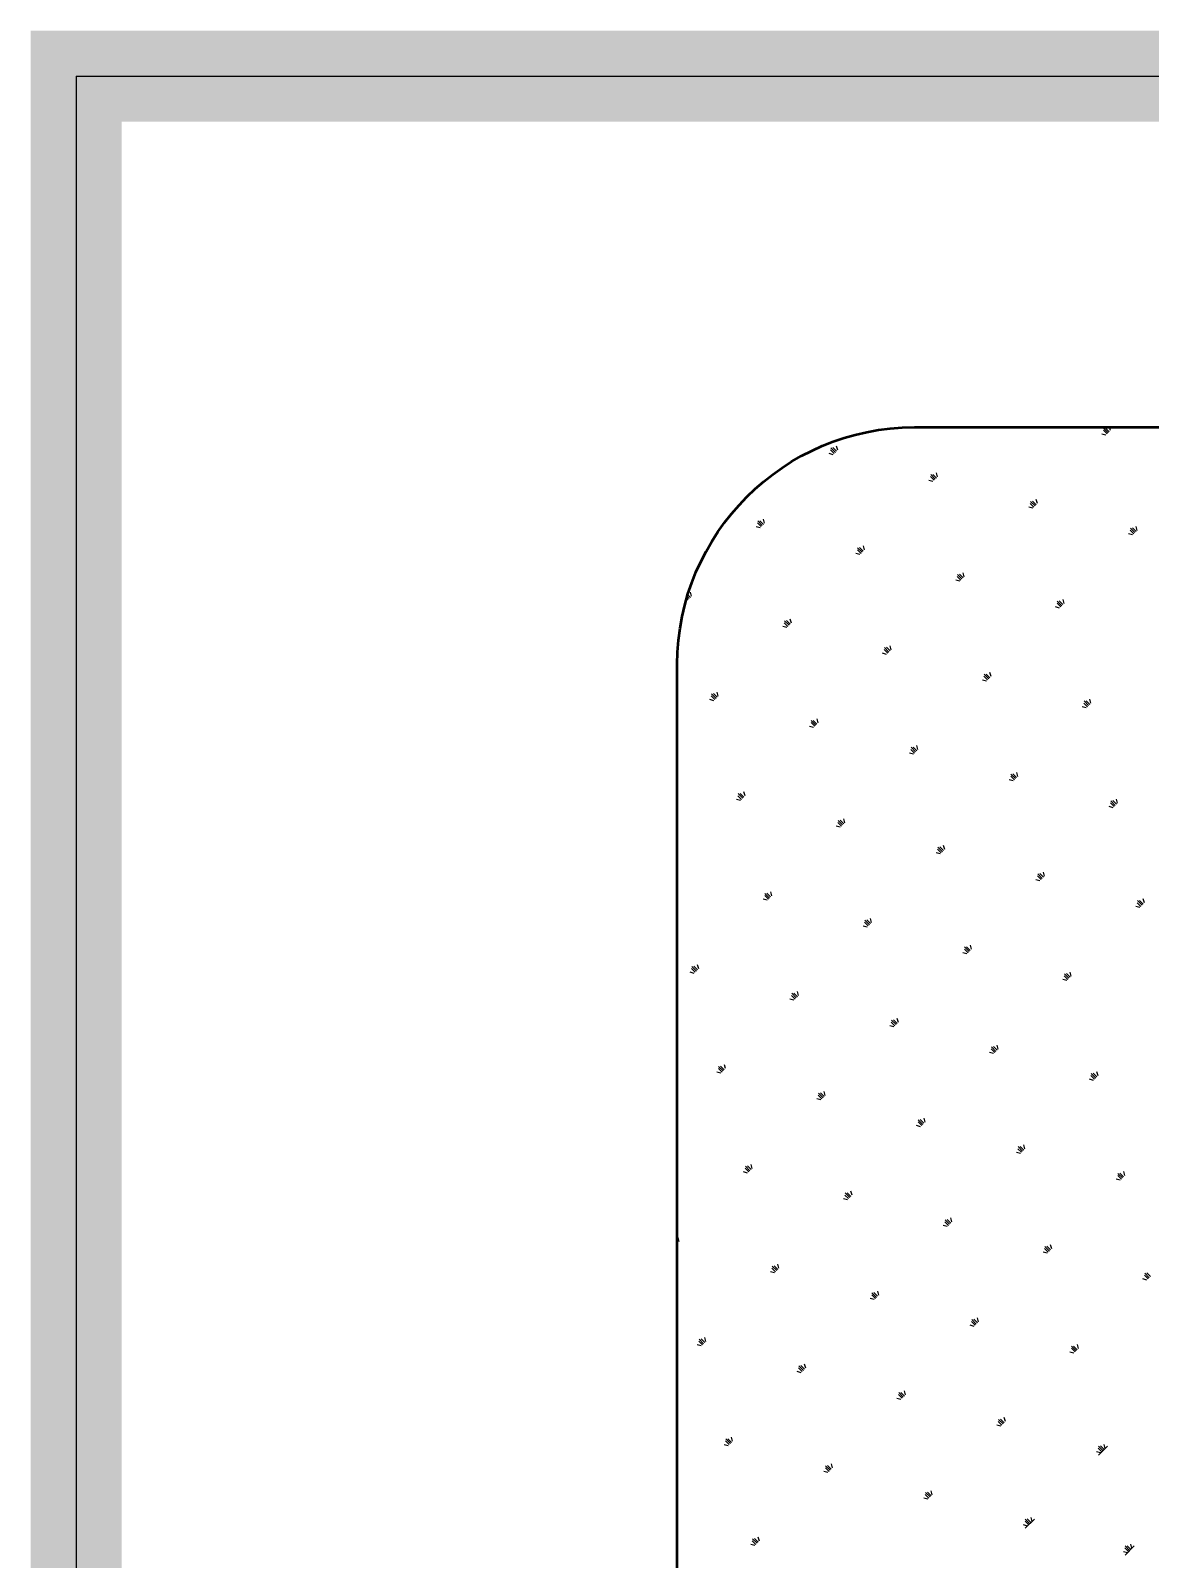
# Model space of a CAD drawing. Extents: x -3102990 to -851544, y -5293060 to -2540151.
# Drawn here: x -2805289 to -2804057, y -2632534 to -2630852 of the extents above; entities that cross this region are included whole.
import ezdxf

# ---------------------------------------------------------------- set-up
doc = ezdxf.new("R2010")
doc.units = 0
doc.header["$LTSCALE"] = 1000
doc.layers.get('0').update_dxf_attribs({"linetype": 'CONTINUOUS'})
doc.layers.add('PUB_TITLE', color=4, linetype='CONTINUOUS')

msp = doc.modelspace()

# ---------------------------------------------------------------- linework, layer by layer
for q in [(-2753708.94, -2630902.4), (-2805238.76, -2689616.46)]:
    msp.add_line((-2805238.76, -2630902.4), q)
at = {"color": 4, "const_width": 100}
msp.add_lwpolyline([(-2805238.76, -2630902.4), (-2753708.94, -2630902.4), (-2753708.94, -2689616.46), (-2805238.76, -2689616.46), (-2805238.76, -2630902.4)], dxfattribs=at)
at = {"layer": 'PUB_TITLE', "color": 4}
for p, q in [((-2804106.36, -2631297.27), (-2804110.75, -2631296.09)), ((-2804105.1, -2631296.01), (-2804109.12, -2631291.99)), ((-2804103.85, -2631294.76), (-2804108.87, -2631289.73)), ((-2804102.59, -2631293.5), (-2804106.61, -2631289.48)), ((-2804101.34, -2631292.24), (-2804102.32, -2631288.58)), ((-2804405.01, -2631317.54), (-2804409.03, -2631313.53)), ((-2804403.76, -2631316.29), (-2804408.78, -2631311.27)), ((-2804402.5, -2631315.03), (-2804406.52, -2631311.01)), ((-2804401.25, -2631313.78), (-2804402.42, -2631309.39)), ((-2804406.27, -2631318.8), (-2804410.66, -2631317.62)), ((-2804296.49, -2631348.21), (-2804300.89, -2631347.04)), ((-2804295.24, -2631346.96), (-2804299.26, -2631342.94)), ((-2804293.98, -2631345.7), (-2804299.01, -2631340.68)), ((-2804292.73, -2631344.45), (-2804296.75, -2631340.43)), ((-2804291.47, -2631343.19), (-2804292.65, -2631338.8)), ((-2804186.72, -2631377.63), (-2804191.11, -2631376.45)), ((-2804185.46, -2631376.37), (-2804189.48, -2631372.35)), ((-2804184.21, -2631375.12), (-2804189.23, -2631370.09)), ((-2804182.95, -2631373.86), (-2804186.97, -2631369.84)), ((-2804181.7, -2631372.6), (-2804182.87, -2631368.21)), ((-2804486.63, -2631399.16), (-2804491.02, -2631397.98)), ((-2804485.37, -2631397.9), (-2804489.39, -2631393.89)), ((-2804484.12, -2631396.65), (-2804489.14, -2631391.63)), ((-2804482.86, -2631395.39), (-2804486.88, -2631391.37)), ((-2804481.61, -2631394.14), (-2804482.78, -2631389.75)), ((-2804074.44, -2631404.53), (-2804079.46, -2631399.51)), ((-2804073.18, -2631403.27), (-2804077.2, -2631399.26)), ((-2804071.92, -2631402.02), (-2804073.1, -2631397.63)), ((-2804076.95, -2631407.04), (-2804081.34, -2631405.86)), ((-2804075.69, -2631405.79), (-2804079.71, -2631401.77)), ((-2804376.85, -2631428.57), (-2804381.25, -2631427.4)), ((-2804375.6, -2631427.32), (-2804379.62, -2631423.3)), ((-2804374.34, -2631426.06), (-2804379.37, -2631421.04)), ((-2804373.09, -2631424.81), (-2804377.11, -2631420.79)), ((-2804371.83, -2631423.55), (-2804373.01, -2631419.16)), ((-2804263.31, -2631454.22), (-2804267.33, -2631450.2)), ((-2804262.06, -2631452.96), (-2804263.23, -2631448.57)), ((-2804267.08, -2631457.99), (-2804271.47, -2631456.81)), ((-2804265.82, -2631456.73), (-2804269.84, -2631452.71)), ((-2804264.57, -2631455.48), (-2804269.59, -2631450.45)), ((-2804566.99, -2631479.52), (-2804568.03, -2631479.24)), ((-2804565.73, -2631478.26), (-2804567.3, -2631476.7)), ((-2804564.48, -2631477.01), (-2804566.72, -2631474.76)), ((-2804563.22, -2631475.75), (-2804566.14, -2631472.84)), ((-2804561.97, -2631474.5), (-2804563.14, -2631470.11)), ((-2804156.05, -2631486.15), (-2804160.07, -2631482.13)), ((-2804154.8, -2631484.89), (-2804159.82, -2631479.87)), ((-2804153.54, -2631483.63), (-2804157.56, -2631479.62)), ((-2804152.28, -2631482.38), (-2804153.46, -2631477.99)), ((-2804452.19, -2631503.91), (-2804453.37, -2631499.52)), ((-2804157.31, -2631487.4), (-2804161.7, -2631486.22)), ((-2804457.21, -2631508.93), (-2804461.61, -2631507.76)), ((-2804455.96, -2631507.68), (-2804459.98, -2631503.66)), ((-2804454.7, -2631506.42), (-2804459.73, -2631501.4)), ((-2804453.45, -2631505.17), (-2804457.47, -2631501.15)), ((-2804346.18, -2631537.09), (-2804350.2, -2631533.07)), ((-2804344.93, -2631535.84), (-2804349.95, -2631530.81)), ((-2804343.67, -2631534.58), (-2804347.69, -2631530.56)), ((-2804342.42, -2631533.32), (-2804343.59, -2631528.93)), ((-2804347.44, -2631538.35), (-2804351.83, -2631537.17)), ((-2804237.67, -2631567.76), (-2804242.06, -2631566.58)), ((-2804236.41, -2631566.51), (-2804240.43, -2631562.49)), ((-2804235.16, -2631565.25), (-2804240.18, -2631560.23)), ((-2804233.9, -2631563.99), (-2804237.92, -2631559.98)), ((-2804232.64, -2631562.74), (-2804233.82, -2631558.35)), ((-2804536.32, -2631588.04), (-2804540.34, -2631584.02)), ((-2804535.06, -2631586.78), (-2804540.09, -2631581.76)), ((-2804533.81, -2631585.53), (-2804537.83, -2631581.51)), ((-2804532.55, -2631584.27), (-2804533.73, -2631579.88)), ((-2804537.57, -2631589.29), (-2804541.97, -2631588.12)), ((-2804127.89, -2631597.17), (-2804132.28, -2631596)), ((-2804126.64, -2631595.92), (-2804130.65, -2631591.9)), ((-2804125.38, -2631594.66), (-2804130.4, -2631589.64)), ((-2804124.13, -2631593.41), (-2804128.14, -2631589.39)), ((-2804122.87, -2631592.15), (-2804124.05, -2631587.76)), ((-2804427.8, -2631618.71), (-2804432.19, -2631617.53)), ((-2804426.54, -2631617.45), (-2804430.56, -2631613.43)), ((-2804425.29, -2631616.2), (-2804430.31, -2631611.17)), ((-2804424.03, -2631614.94), (-2804428.05, -2631610.92)), ((-2804422.78, -2631613.68), (-2804423.95, -2631609.29)), ((-2804318.03, -2631648.12), (-2804322.42, -2631646.94)), ((-2804316.77, -2631646.87), (-2804320.79, -2631642.85)), ((-2804315.52, -2631645.61), (-2804320.54, -2631640.59)), ((-2804314.26, -2631644.35), (-2804318.28, -2631640.34)), ((-2804313, -2631643.1), (-2804314.18, -2631638.71)), ((-2804203.23, -2631672.51), (-2804204.41, -2631668.12)), ((-2804208.25, -2631677.53), (-2804212.64, -2631676.36)), ((-2804207, -2631676.28), (-2804211.01, -2631672.26)), ((-2804205.74, -2631675.02), (-2804210.76, -2631670)), ((-2804204.49, -2631673.77), (-2804208.5, -2631669.75)), ((-2804508.16, -2631699.07), (-2804512.55, -2631697.89)), ((-2804506.9, -2631697.81), (-2804510.92, -2631693.79)), ((-2804505.65, -2631696.56), (-2804510.67, -2631691.53)), ((-2804504.39, -2631695.3), (-2804508.41, -2631691.28)), ((-2804503.14, -2631694.04), (-2804504.31, -2631689.65)), ((-2804097.22, -2631705.69), (-2804101.24, -2631701.68)), ((-2804095.97, -2631704.44), (-2804100.99, -2631699.41)), ((-2804094.71, -2631703.18), (-2804098.73, -2631699.16)), ((-2804093.46, -2631701.93), (-2804094.63, -2631697.54)), ((-2804393.36, -2631723.46), (-2804394.54, -2631719.07)), ((-2804098.48, -2631706.95), (-2804102.87, -2631705.77)), ((-2804398.39, -2631728.48), (-2804402.78, -2631727.3)), ((-2804397.13, -2631727.23), (-2804401.15, -2631723.21)), ((-2804395.88, -2631725.97), (-2804400.9, -2631720.95)), ((-2804394.62, -2631724.71), (-2804398.64, -2631720.7)), ((-2804287.36, -2631756.64), (-2804291.38, -2631752.62)), ((-2804286.1, -2631755.38), (-2804291.12, -2631750.36)), ((-2804284.85, -2631754.13), (-2804288.86, -2631750.11)), ((-2804283.59, -2631752.87), (-2804284.77, -2631748.48)), ((-2804288.61, -2631757.89), (-2804293, -2631756.72)), ((-2804178.84, -2631787.31), (-2804183.23, -2631786.13)), ((-2804177.58, -2631786.05), (-2804181.6, -2631782.04)), ((-2804176.33, -2631784.8), (-2804181.35, -2631779.78)), ((-2804175.07, -2631783.54), (-2804179.09, -2631779.52)), ((-2804173.82, -2631782.29), (-2804174.99, -2631777.9)), ((-2804476.24, -2631806.33), (-2804481.26, -2631801.31)), ((-2804474.98, -2631805.07), (-2804479, -2631801.06)), ((-2804473.72, -2631803.82), (-2804474.9, -2631799.43)), ((-2804478.75, -2631808.84), (-2804483.14, -2631807.66)), ((-2804477.49, -2631807.59), (-2804481.51, -2631803.57)), ((-2804069.06, -2631816.72), (-2804073.46, -2631815.55)), ((-2804067.81, -2631815.47), (-2804071.83, -2631811.45)), ((-2804066.55, -2631814.21), (-2804071.58, -2631809.19)), ((-2804065.3, -2631812.96), (-2804069.32, -2631808.94)), ((-2804064.04, -2631811.7), (-2804065.22, -2631807.31)), ((-2804367.72, -2631837), (-2804371.74, -2631832.98)), ((-2804366.46, -2631835.74), (-2804371.48, -2631830.72)), ((-2804365.21, -2631834.49), (-2804369.22, -2631830.47)), ((-2804363.95, -2631833.23), (-2804365.13, -2631828.84)), ((-2804368.97, -2631838.25), (-2804373.36, -2631837.08)), ((-2804259.2, -2631867.67), (-2804263.59, -2631866.49)), ((-2804257.94, -2631866.41), (-2804261.96, -2631862.4)), ((-2804256.69, -2631865.16), (-2804261.71, -2631860.14)), ((-2804255.43, -2631863.9), (-2804259.45, -2631859.88)), ((-2804254.18, -2631862.65), (-2804255.35, -2631858.26)), ((-2804557.85, -2631887.95), (-2804561.87, -2631883.93)), ((-2804556.6, -2631886.69), (-2804561.62, -2631881.67)), ((-2804555.34, -2631885.43), (-2804559.36, -2631881.42)), ((-2804554.08, -2631884.18), (-2804555.26, -2631879.79)), ((-2804559.11, -2631889.2), (-2804563.5, -2631888.02)), ((-2804149.42, -2631897.08), (-2804153.82, -2631895.91)), ((-2804148.17, -2631895.83), (-2804152.19, -2631891.81)), ((-2804146.91, -2631894.57), (-2804151.94, -2631889.55)), ((-2804145.66, -2631893.32), (-2804149.68, -2631889.3)), ((-2804144.4, -2631892.06), (-2804145.58, -2631887.67)), ((-2804449.33, -2631918.62), (-2804453.72, -2631917.44)), ((-2804448.08, -2631917.36), (-2804452.1, -2631913.34)), ((-2804446.82, -2631916.1), (-2804451.84, -2631911.08)), ((-2804445.57, -2631914.85), (-2804449.58, -2631910.83)), ((-2804444.31, -2631913.59), (-2804445.49, -2631909.2)), ((-2804339.56, -2631948.03), (-2804343.95, -2631946.85)), ((-2804338.3, -2631946.77), (-2804342.32, -2631942.76)), ((-2804337.05, -2631945.52), (-2804342.07, -2631940.5)), ((-2804335.79, -2631944.26), (-2804339.81, -2631940.24)), ((-2804334.54, -2631943.01), (-2804335.71, -2631938.62)), ((-2804227.27, -2631974.93), (-2804232.3, -2631969.91)), ((-2804226.02, -2631973.68), (-2804230.04, -2631969.66)), ((-2804224.76, -2631972.42), (-2804225.94, -2631968.03)), ((-2804229.78, -2631977.44), (-2804234.18, -2631976.27)), ((-2804228.53, -2631976.19), (-2804232.55, -2631972.17)), ((-2804529.69, -2631998.98), (-2804534.08, -2631997.8)), ((-2804528.44, -2631997.72), (-2804532.46, -2631993.7)), ((-2804527.18, -2631996.46), (-2804532.2, -2631991.44)), ((-2804525.93, -2631995.21), (-2804529.94, -2631991.19)), ((-2804524.67, -2631993.95), (-2804525.85, -2631989.56)), ((-2804118.76, -2632005.6), (-2804122.77, -2632001.58)), ((-2804117.5, -2632004.35), (-2804122.52, -2631999.32)), ((-2804116.24, -2632003.09), (-2804120.26, -2631999.07)), ((-2804114.99, -2632001.83), (-2804116.17, -2631997.44)), ((-2804417.41, -2632025.88), (-2804422.43, -2632020.86)), ((-2804416.15, -2632024.62), (-2804420.17, -2632020.6)), ((-2804414.9, -2632023.37), (-2804416.07, -2632018.98)), ((-2804120.01, -2632006.86), (-2804124.4, -2632005.68)), ((-2804419.92, -2632028.39), (-2804424.31, -2632027.21)), ((-2804418.66, -2632027.13), (-2804422.68, -2632023.12)), ((-2804308.89, -2632056.55), (-2804312.91, -2632052.53)), ((-2804307.63, -2632055.29), (-2804312.66, -2632050.27)), ((-2804306.38, -2632054.04), (-2804310.4, -2632050.02)), ((-2804305.12, -2632052.78), (-2804306.3, -2632048.39)), ((-2804310.15, -2632057.8), (-2804314.54, -2632056.63)), ((-2804200.37, -2632087.22), (-2804204.76, -2632086.04)), ((-2804199.12, -2632085.96), (-2804203.13, -2632081.94)), ((-2804197.86, -2632084.71), (-2804202.88, -2632079.68)), ((-2804196.6, -2632083.45), (-2804200.62, -2632079.43)), ((-2804195.35, -2632082.19), (-2804196.53, -2632077.8)), ((-2804499.02, -2632107.49), (-2804503.04, -2632103.48)), ((-2804497.77, -2632106.24), (-2804502.79, -2632101.22)), ((-2804496.51, -2632104.98), (-2804500.53, -2632100.96)), ((-2804495.26, -2632103.73), (-2804496.43, -2632099.34)), ((-2804500.28, -2632108.75), (-2804504.67, -2632107.57)), ((-2804090.6, -2632116.63), (-2804094.99, -2632115.45)), ((-2804089.34, -2632115.37), (-2804093.36, -2632111.36)), ((-2804088.09, -2632114.12), (-2804093.11, -2632109.1)), ((-2804086.83, -2632112.86), (-2804090.85, -2632108.85)), ((-2804085.57, -2632111.61), (-2804086.75, -2632107.22)), ((-2804390.51, -2632138.16), (-2804394.9, -2632136.99)), ((-2804389.25, -2632136.91), (-2804393.27, -2632132.89)), ((-2804387.99, -2632135.65), (-2804393.02, -2632130.63)), ((-2804386.74, -2632134.4), (-2804390.76, -2632130.38)), ((-2804385.48, -2632133.14), (-2804386.66, -2632128.75)), ((-2804280.73, -2632167.58), (-2804285.12, -2632166.4)), ((-2804279.48, -2632166.32), (-2804283.49, -2632162.3)), ((-2804278.22, -2632165.07), (-2804283.24, -2632160.04)), ((-2804276.96, -2632163.81), (-2804280.98, -2632159.79)), ((-2804275.71, -2632162.55), (-2804276.89, -2632158.16)), ((-2804576.87, -2632185.34), (-2804577.63, -2632184.59)), ((-2804575.62, -2632184.09), (-2804576.79, -2632179.7)), ((-2804168.45, -2632194.48), (-2804173.47, -2632189.46)), ((-2804167.19, -2632193.22), (-2804171.21, -2632189.21)), ((-2804165.93, -2632191.97), (-2804167.11, -2632187.58)), ((-2804170.96, -2632196.99), (-2804175.35, -2632195.81)), ((-2804169.7, -2632195.73), (-2804173.72, -2632191.72)), ((-2804470.87, -2632218.52), (-2804475.26, -2632217.35)), ((-2804469.61, -2632217.27), (-2804473.63, -2632213.25)), ((-2804468.35, -2632216.01), (-2804473.38, -2632210.99)), ((-2804467.1, -2632214.76), (-2804471.12, -2632210.74)), ((-2804465.84, -2632213.5), (-2804467.02, -2632209.11)), ((-2804059.93, -2632225.15), (-2804063.95, -2632221.13)), ((-2804058.67, -2632223.89), (-2804063.69, -2632218.87)), ((-2804057.42, -2632222.64), (-2804061.43, -2632218.62)), ((-2804358.58, -2632245.43), (-2804363.6, -2632240.4)), ((-2804357.32, -2632244.17), (-2804361.34, -2632240.15)), ((-2804356.07, -2632242.91), (-2804357.25, -2632238.52)), ((-2804061.18, -2632226.4), (-2804065.57, -2632225.23)), ((-2804361.09, -2632247.94), (-2804365.48, -2632246.76)), ((-2804359.84, -2632246.68), (-2804363.85, -2632242.66)), ((-2804250.06, -2632276.09), (-2804254.08, -2632272.08)), ((-2804248.81, -2632274.84), (-2804253.83, -2632269.82)), ((-2804247.55, -2632273.58), (-2804251.57, -2632269.57)), ((-2804246.29, -2632272.33), (-2804247.47, -2632267.94)), ((-2804546.2, -2632293.86), (-2804547.38, -2632289.47)), ((-2804251.32, -2632277.35), (-2804255.71, -2632276.17)), ((-2804551.23, -2632298.88), (-2804555.62, -2632297.71)), ((-2804549.97, -2632297.63), (-2804553.99, -2632293.61)), ((-2804548.71, -2632296.37), (-2804553.74, -2632291.35)), ((-2804547.46, -2632295.12), (-2804551.48, -2632291.1)), ((-2804141.54, -2632306.76), (-2804145.93, -2632305.59)), ((-2804140.29, -2632305.51), (-2804144.31, -2632301.49)), ((-2804139.03, -2632304.25), (-2804144.05, -2632299.23)), ((-2804137.78, -2632303), (-2804141.79, -2632298.98)), ((-2804136.52, -2632301.74), (-2804137.7, -2632297.35)), ((-2804440.2, -2632327.04), (-2804444.21, -2632323.02)), ((-2804438.94, -2632325.79), (-2804443.96, -2632320.76)), ((-2804437.68, -2632324.53), (-2804441.7, -2632320.51)), ((-2804436.43, -2632323.27), (-2804437.61, -2632318.88)), ((-2804441.45, -2632328.3), (-2804445.84, -2632327.12)), ((-2804331.68, -2632357.71), (-2804336.07, -2632356.53)), ((-2804330.42, -2632356.45), (-2804334.44, -2632352.44)), ((-2804329.17, -2632355.2), (-2804334.19, -2632350.18)), ((-2804327.91, -2632353.94), (-2804331.93, -2632349.93)), ((-2804326.65, -2632352.69), (-2804327.83, -2632348.3)), ((-2804221.9, -2632387.12), (-2804226.29, -2632385.95)), ((-2804220.65, -2632385.87), (-2804224.67, -2632381.85)), ((-2804219.39, -2632384.61), (-2804224.41, -2632379.59)), ((-2804218.14, -2632383.36), (-2804222.15, -2632379.34)), ((-2804216.88, -2632382.1), (-2804218.06, -2632377.71)), ((-2804521.81, -2632408.66), (-2804526.2, -2632407.48)), ((-2804520.56, -2632407.4), (-2804524.57, -2632403.38)), ((-2804519.3, -2632406.15), (-2804524.32, -2632401.12)), ((-2804518.04, -2632404.89), (-2804522.06, -2632400.87)), ((-2804516.79, -2632403.63), (-2804517.97, -2632399.24)), ((-2804107.11, -2632411.52), (-2804108.28, -2632407.12)), ((-2804112.13, -2632416.54), (-2804116.52, -2632415.36)), ((-2804110.87, -2632415.28), (-2804114.89, -2632411.26)), ((-2804109.62, -2632414.03), (-2804114.64, -2632409)), ((-2804114.64, -2632419.05), (-2804104.6, -2632409)), ((-2804108.36, -2632412.77), (-2804112.38, -2632408.75)), ((-2804412.04, -2632438.07), (-2804416.43, -2632436.89)), ((-2804410.78, -2632436.81), (-2804414.8, -2632432.8)), ((-2804409.53, -2632435.56), (-2804414.55, -2632430.54)), ((-2804408.27, -2632434.3), (-2804412.29, -2632430.29)), ((-2804407.02, -2632433.05), (-2804408.19, -2632428.66)), ((-2804297.24, -2632462.46), (-2804298.42, -2632458.07)), ((-2804302.26, -2632467.48), (-2804306.65, -2632466.31)), ((-2804301.01, -2632466.23), (-2804305.03, -2632462.21)), ((-2804299.75, -2632464.97), (-2804304.77, -2632459.95)), ((-2804298.5, -2632463.72), (-2804302.51, -2632459.7)), ((-2804191.23, -2632495.64), (-2804195.25, -2632491.62)), ((-2804189.98, -2632494.39), (-2804195, -2632489.36)), ((-2804195, -2632499.41), (-2804184.96, -2632489.36)), ((-2804188.72, -2632493.13), (-2804192.74, -2632489.11)), ((-2804187.47, -2632491.88), (-2804188.64, -2632487.48)), ((-2804487.38, -2632513.41), (-2804488.55, -2632509.02)), ((-2804192.49, -2632496.9), (-2804196.88, -2632495.72)), ((-2804492.4, -2632518.43), (-2804496.79, -2632517.25)), ((-2804491.14, -2632517.17), (-2804495.16, -2632513.16)), ((-2804489.89, -2632515.92), (-2804494.91, -2632510.9)), ((-2804488.63, -2632514.66), (-2804492.65, -2632510.65)), ((-2804082.72, -2632526.31), (-2804087.11, -2632525.14)), ((-2804081.46, -2632525.06), (-2804085.48, -2632521.04)), ((-2804080.2, -2632523.8), (-2804085.23, -2632518.78)), ((-2804085.23, -2632528.82), (-2804075.18, -2632518.78)), ((-2804078.95, -2632522.55), (-2804082.97, -2632518.53)), ((-2804077.69, -2632521.29), (-2804078.87, -2632516.9))]:
    msp.add_line(p, q, dxfattribs=at)
at = {"layer": 'PUB_TITLE', "color": 4, "lineweight": 53}
for points, knots in [([(-2804577.63, -2632971.78), (-2804577.63, -2632262.3), (-2804577.63, -2631549.22), (-2804577.63, -2631549.22), (-2804577.63, -2631405.88), (-2804460.35, -2631288.58), (-2804316.97, -2631288.58), (-2804316.97, -2631288.58), (-2801493.19, -2631288.58), (-2801493.19, -2631288.58), (-2801349.84, -2631288.58), (-2801232.54, -2631405.88), (-2801232.54, -2631549.22), (-2801232.54, -2631549.22), (-2801232.54, -2632124.88), (-2801232.54, -2632756.37)], [6.4974833, 6.4974833, 6.4974833, 6.4974833, 7, 7, 7, 8, 8, 8, 9, 9, 9, 10, 10, 10, 10.4515092, 10.4515092, 10.4515092, 10.4515092]), ([(-2801681.24, -2632011.83), (-2801681.24, -2632011.83), (-2800928.15, -2632132.77), (-2801527.92, -2633012.77), (-2802311.54, -2633348.41), (-2801758.65, -2632960.97), (-2801395.39, -2632231.98), (-2802351, -2632469.86), (-2802351, -2632469.86), (-2802494.75, -2633433.22), (-2802494.75, -2633433.22), (-2802882.04, -2633614.07), (-2803160.1, -2633659.29), (-2803339.83, -2633636.67), (-2803339.83, -2633636.67), (-2803208, -2632611.16), (-2803208, -2632611.16), (-2803861.03, -2632614.2), (-2804708.43, -2633118.76), (-2804817.71, -2633161.86), (-2803939.28, -2632432.6), (-2802761.02, -2631838.41), (-2801681.24, -2632011.83)], [0, 0, 0, 0, 0, 1, 1, 1, 2, 2, 2, 3, 3, 3, 4, 4, 4, 5, 5, 5, 6, 6, 6, 7, 7, 7, 7])]:
    msp.add_open_spline(points, degree=3, knots=knots, dxfattribs=at)

doc.saveas('drawing.dxf')
